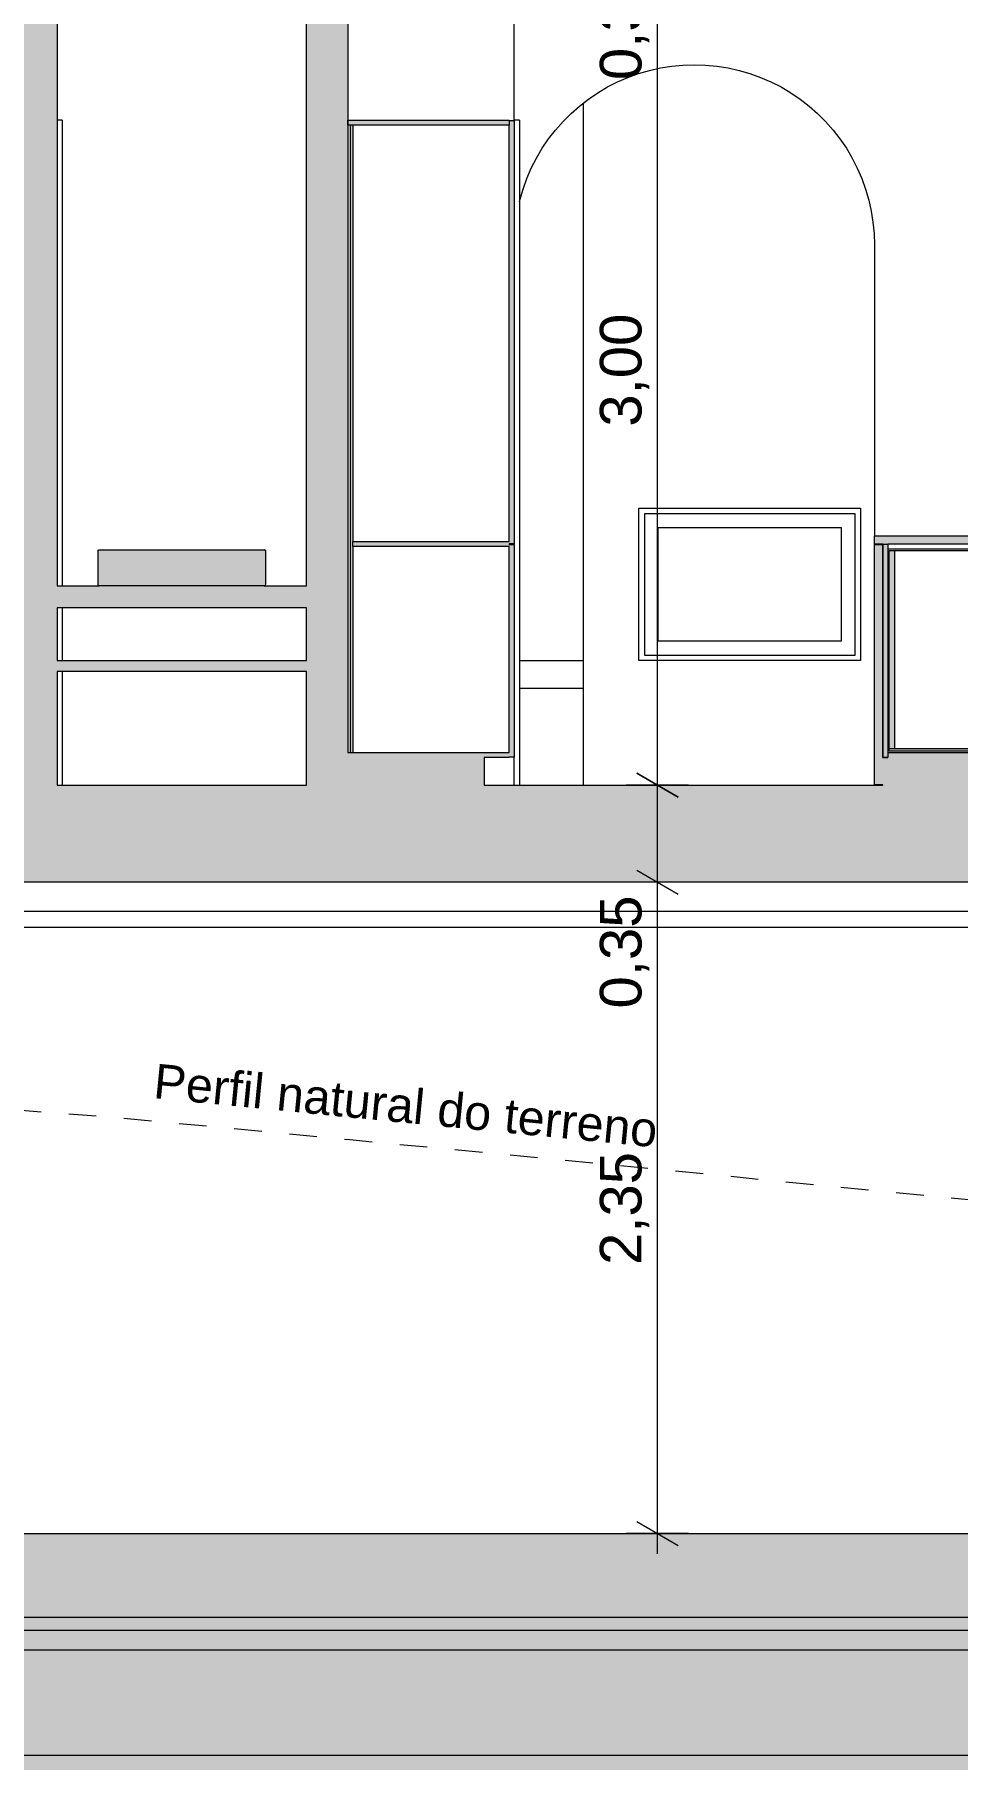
# Model space of a CAD drawing. Header units: metres. Extents: x -111189 to -108577, y -72951 to -72647.
# Drawn here: x -108883.23 to -108879.9, y -72945.48 to -72939.25 of the extents above; entities that cross this region are included whole.
import ezdxf

# ---------------------------------------------------------------- set-up
doc = ezdxf.new("R2010")
doc.units = ezdxf.units.M
doc.header["$MEASUREMENT"] = 0
doc.linetypes.add('Hidden Line', pattern=[0.13, 0.08, -0.05])
for name, color, linetype in [('00 - DESENHO 2D', 7, 'Continuous'), ('00 - TEXTO GERAL', 7, 'Continuous'), ('01 - TERRENO PROPOSTO', 7, 'Continuous'), ('02 - ESTRADAS', 7, 'Continuous'), ('03 - LAJES', 7, 'Continuous'), ('05 - PAREDES..35', 7, 'Continuous'), ('07 - MUROS', 7, 'Continuous'), ('08 - EQUIPAMENTO FIXO', 7, 'Continuous'), ('12 - COTAS GERAIS', 7, 'Continuous')]:
    doc.layers.add(name, color=color, linetype=linetype)
doc.styles.add('ESTILO_GERADO_7', font='')
doc.styles.get('ESTILO_GERADO_7').set_extended_font_data('Helvetica')
doc.dimstyles.new('ESTILO_GERADO__5', dxfattribs={"dimtxt": 0.15, "dimasz": 0.114, "dimexe": 0.18, "dimexo": 0.0625, "dimgap": 0, "dimtad": 1, "dimzin": 0, "dimdsep": 46, "dimtxsty": 'ESTILO_GERADO_7', "dimblk": 'ARROWHEAD_2', "dimblk1": 'ARROWHEAD_2', "dimblk2": 'ARROWHEAD_2', "dimcen": 0.09, "dimse1": 1, "dimse2": 1, "dimclrd": 7, "dimclre": 7, "dimclrt": 7, "dimadec": 0, "dimazin": 0, "dimtfac": 1, "dimtdec": 4, "dimtmove": 0, "dimatfit": 3, "dimfxl": 1, "dimtolj": 1, "dimtzin": 0, "dimarcsym": 0})

# ---------------------------------------------------------------- blocks, each defined once
blk = doc.blocks.new('Corte Elem_767_1', base_point=(-109050.7279, -72941.9624))
at = {"layer": '03 - LAJES', "linetype": 'Continuous', "lineweight": 13}
blk.add_hatch(color=251, dxfattribs=at).paths.add_polyline_path([(-108876.3478, -72942.1124), (-108885.2478, -72942.1124), (-108885.2478, -72942.3124), (-108876.3478, -72942.3124)])
at = {"layer": '03 - LAJES', "color": 7, "linetype": 'Continuous', "lineweight": 20}
blk.add_line((-108879.5478, -72942.3124), (-108884.0978, -72942.3124), dxfattribs=at)
blk = doc.blocks.new('Corte Elem_771_1', base_point=(-109050.7279, -72941.9624))
at = {"layer": '03 - LAJES', "linetype": 'Continuous', "lineweight": 13}
blk.add_hatch(color=251, dxfattribs=at).paths.add_polyline_path([(-108876.5978, -72942.1124), (-108876.5978, -72941.9624), (-108882.0978, -72941.9624), (-108882.0978, -72942.1124)])
at = {"layer": '03 - LAJES', "color": 7, "linetype": 'Continuous', "lineweight": 20}
blk.add_line((-108881.6058, -72941.9624), (-108880.1678, -72941.9624), dxfattribs=at)
blk = doc.blocks.new('Corte Elem_774_1', base_point=(-109050.7279, -72941.9624))
at = {"layer": '03 - LAJES', "linetype": 'Continuous', "lineweight": 13}
blk.add_hatch(color=251, dxfattribs=at).paths.add_polyline_path([(-108886.4978, -72945.0124), (-108876.3478, -72945.0124), (-108876.3478, -72944.8124), (-108886.4978, -72944.8124)])
at = {"layer": '03 - LAJES', "color": 7, "linetype": 'Continuous', "lineweight": 20}
blk.add_line((-108876.3478, -72945.0124), (-108886.4978, -72945.0124), dxfattribs=at)
blk = doc.blocks.new('Corte Elem_778_1', base_point=(-109050.7279, -72941.9624))
at = {"layer": '03 - LAJES', "linetype": 'Continuous', "lineweight": 13}
blk.add_hatch(color=251, dxfattribs=at).paths.add_polyline_path([(-108884.0978, -72944.8124), (-108879.5478, -72944.8124), (-108879.5478, -72944.6624), (-108884.0978, -72944.6624)])
at = {"layer": '03 - LAJES', "color": 7, "linetype": 'Continuous', "lineweight": 20}
blk.add_line((-108884.0978, -72944.6624), (-108879.5478, -72944.6624), dxfattribs=at)
blk = doc.blocks.new('Corte Elem_779_1', base_point=(-109050.7279, -72941.9624))
at = {"layer": '07 - MUROS', "color": 251, "linetype": 'Continuous', "lineweight": 13}
blk.add_line((-108886.2459, -72945.4624), (-108874.7355, -72945.4624), dxfattribs=at)
blk = doc.blocks.new('Corte Elem_792_1', base_point=(-109050.7279, -72941.9624))
at = {"layer": '05 - PAREDES..35', "linetype": 'Continuous', "lineweight": 13}
blk.add_hatch(color=251, dxfattribs=at).paths.add_polyline_path([(-108882.2478, -72938.9624), (-108882.2478, -72942.1124), (-108882.0978, -72942.1124), (-108882.0978, -72938.9624)])
at = {"layer": '05 - PAREDES..35', "color": 7, "linetype": 'Continuous', "lineweight": 20}
for p, q in [((-108882.2478, -72941.2424), (-108882.2478, -72938.9624)), ((-108882.0978, -72938.9624), (-108882.0978, -72941.8444)), ((-108882.2478, -72941.5124), (-108882.2478, -72941.3224)), ((-108882.2478, -72941.9624), (-108882.2478, -72941.5524))]:
    blk.add_line(p, q, dxfattribs=at)
blk = doc.blocks.new('Corte Elem_793_1', base_point=(-109050.7279, -72941.9624))
at = {"layer": '05 - PAREDES..35', "color": 7, "linetype": 'Continuous', "lineweight": 13}
for p, q in [((-108881.4978, -72939.5634), (-108881.4978, -72938.9624)), ((-108881.4978, -72941.0934), (-108881.4978, -72941.0914)), ((-108881.4978, -72941.9624), (-108881.4978, -72941.8614))]:
    blk.add_line(p, q, dxfattribs=at)
blk = doc.blocks.new('Corte Elem_794_1', base_point=(-109050.7279, -72941.9624))
at = {"layer": '05 - PAREDES..35', "linetype": 'Continuous', "lineweight": 13}
blk.add_hatch(color=251, dxfattribs=at).paths.add_polyline_path([(-108883.1478, -72942.1124), (-108883.1478, -72938.9624), (-108883.2978, -72938.9624), (-108883.2978, -72942.1124)])
at = {"layer": '05 - PAREDES..35', "color": 7, "linetype": 'Continuous', "lineweight": 20}
for p, q in [((-108883.2978, -72941.9624), (-108883.2978, -72938.9624)), ((-108883.1478, -72938.9624), (-108883.1478, -72941.2424)), ((-108883.1478, -72941.3224), (-108883.1478, -72941.5124)), ((-108883.1478, -72941.5524), (-108883.1478, -72941.9624))]:
    blk.add_line(p, q, dxfattribs=at)
blk = doc.blocks.new('Corte Elem_799_1', base_point=(-109050.7279, -72941.9624))
at = {"layer": '03 - LAJES', "linetype": 'Continuous', "lineweight": 13}
blk.add_hatch(color=251, dxfattribs=at).paths.add_polyline_path([(-108883.1478, -72942.1124), (-108882.2478, -72942.1124), (-108882.2478, -72941.9624), (-108883.1478, -72941.9624)])
at = {"layer": '03 - LAJES', "color": 7, "linetype": 'Continuous', "lineweight": 20}
blk.add_line((-108883.1478, -72941.9624), (-108882.2478, -72941.9624), dxfattribs=at)
blk = doc.blocks.new('Corte Elem_812_1', base_point=(-109050.7279, -72941.9624))
at = {"layer": '08 - EQUIPAMENTO FIXO', "linetype": 'Continuous', "lineweight": 13}
blk.add_hatch(color=251, dxfattribs=at).paths.add_polyline_path([(-108882.9998, -72941.1164), (-108882.9998, -72941.2384), (-108882.9998, -72941.2385), (-108882.9997, -72941.2395), (-108882.9993, -72941.2404), (-108882.9987, -72941.2412), (-108882.9987, -72941.2412), (-108882.9979, -72941.2418), (-108882.9978, -72941.2419), (-108882.9969, -72941.2423), (-108882.9959, -72941.2424), (-108882.9958, -72941.2424), (-108882.3998, -72941.2424), (-108882.3984, -72941.2421), (-108882.3977, -72941.2418), (-108882.3976, -72941.2417), (-108882.3972, -72941.2413), (-108882.3965, -72941.2406), (-108882.3965, -72941.2406), (-108882.3961, -72941.2399), (-108882.3958, -72941.2384), (-108882.3958, -72941.1164), (-108882.3961, -72941.1149), (-108882.3965, -72941.1143), (-108882.3965, -72941.1142), (-108882.3972, -72941.1135), (-108882.3976, -72941.1131), (-108882.3977, -72941.1131), (-108882.3984, -72941.1127), (-108882.3998, -72941.1124), (-108882.9958, -72941.1124), (-108882.9973, -72941.1127), (-108882.998, -72941.1131), (-108882.998, -72941.1131), (-108882.9985, -72941.1135), (-108882.9991, -72941.1142), (-108882.9995, -72941.1149), (-108882.9995, -72941.1149)])
at = {"layer": '08 - EQUIPAMENTO FIXO', "color": 7, "linetype": 'Continuous', "lineweight": 20}
for p, q in [((-108882.9998, -72941.1163), (-108882.9995, -72941.1149)), ((-108882.9998, -72941.1164), (-108882.9998, -72941.1163)), ((-108882.9998, -72941.1454), (-108882.9998, -72941.1164)), ((-108882.9995, -72941.1149), (-108882.9991, -72941.1142)), ((-108882.9995, -72941.1149), (-108882.9995, -72941.1149)), ((-108882.9991, -72941.1142), (-108882.9985, -72941.1135)), ((-108882.9985, -72941.1135), (-108882.998, -72941.1131)), ((-108882.998, -72941.1131), (-108882.9973, -72941.1127)), ((-108882.998, -72941.1131), (-108882.998, -72941.1131)), ((-108882.9973, -72941.1127), (-108882.9972, -72941.1127)), ((-108882.9972, -72941.1127), (-108882.9958, -72941.1124)), ((-108882.9958, -72941.1124), (-108882.9955, -72941.1124)), ((-108882.9955, -72941.1124), (-108882.9954, -72941.1124)), ((-108882.9954, -72941.1124), (-108882.9953, -72941.1124)), ((-108882.9953, -72941.1124), (-108882.9952, -72941.1124)), ((-108882.9952, -72941.1124), (-108882.9951, -72941.1124)), ((-108882.9951, -72941.1124), (-108882.9949, -72941.1124)), ((-108882.9949, -72941.1124), (-108882.9948, -72941.1124)), ((-108882.9948, -72941.1124), (-108882.8548, -72941.1124)), ((-108882.8548, -72941.1124), (-108882.8463, -72941.1124)), ((-108882.8463, -72941.1124), (-108882.7063, -72941.1124)), ((-108882.7063, -72941.1124), (-108882.6978, -72941.1124)), ((-108882.6978, -72941.1124), (-108882.6893, -72941.1124)), ((-108882.6893, -72941.1124), (-108882.5493, -72941.1124)), ((-108882.5493, -72941.1124), (-108882.5409, -72941.1124)), ((-108882.5409, -72941.1124), (-108882.4009, -72941.1124)), ((-108882.4009, -72941.1124), (-108882.4007, -72941.1124)), ((-108882.4007, -72941.1124), (-108882.4006, -72941.1124)), ((-108882.4006, -72941.1124), (-108882.4004, -72941.1124)), ((-108882.4004, -72941.1124), (-108882.4003, -72941.1124)), ((-108882.4003, -72941.1124), (-108882.4002, -72941.1124)), ((-108882.4002, -72941.1124), (-108882.4001, -72941.1124)), ((-108882.4001, -72941.1124), (-108882.3998, -72941.1124)), ((-108882.3998, -72941.1124), (-108882.3984, -72941.1127)), ((-108882.3998, -72941.1124), (-108882.3998, -72941.1124)), ((-108882.3984, -72941.1127), (-108882.3977, -72941.1131)), ((-108882.3977, -72941.1131), (-108882.3976, -72941.1131)), ((-108882.3976, -72941.1131), (-108882.3972, -72941.1135)), ((-108882.3972, -72941.1135), (-108882.3965, -72941.1142)), ((-108882.3965, -72941.1142), (-108882.3965, -72941.1143)), ((-108882.3965, -72941.1143), (-108882.3961, -72941.1149)), ((-108882.3961, -72941.1149), (-108882.3961, -72941.115)), ((-108882.3961, -72941.115), (-108882.3958, -72941.1164)), ((-108882.3958, -72941.1164), (-108882.3958, -72941.1454)), ((-108882.9998, -72941.1462), (-108882.9998, -72941.1454)), ((-108882.9998, -72941.1759), (-108882.9998, -72941.1462)), ((-108882.9998, -72941.1774), (-108882.9998, -72941.1759)), ((-108882.9998, -72941.1789), (-108882.9998, -72941.1774)), ((-108882.9998, -72941.2087), (-108882.9998, -72941.1789)), ((-108882.3958, -72941.1454), (-108882.3958, -72941.1462)), ((-108882.3958, -72941.1462), (-108882.3958, -72941.1759)), ((-108882.3958, -72941.1759), (-108882.3958, -72941.1774)), ((-108882.3958, -72941.1774), (-108882.3958, -72941.1789)), ((-108882.3958, -72941.1789), (-108882.3958, -72941.1804)), ((-108882.3958, -72941.1804), (-108882.3958, -72941.2384)), ((-108882.9998, -72941.2384), (-108882.9998, -72941.2087)), ((-108882.9998, -72941.2385), (-108882.9998, -72941.2384)), ((-108882.9997, -72941.2395), (-108882.9998, -72941.2385)), ((-108882.9993, -72941.2404), (-108882.9997, -72941.2395)), ((-108882.9987, -72941.2412), (-108882.9993, -72941.2404)), ((-108882.9987, -72941.2412), (-108882.9987, -72941.2412)), ((-108882.9979, -72941.2418), (-108882.9987, -72941.2412)), ((-108882.9978, -72941.2419), (-108882.9979, -72941.2418)), ((-108882.9969, -72941.2423), (-108882.9978, -72941.2419)), ((-108882.9959, -72941.2424), (-108882.9969, -72941.2423)), ((-108882.9958, -72941.2424), (-108882.9959, -72941.2424)), ((-108882.8542, -72941.2424), (-108882.9958, -72941.2424)), ((-108882.8505, -72941.2424), (-108882.8542, -72941.2424)), ((-108882.7052, -72941.2424), (-108882.8505, -72941.2424)), ((-108882.6978, -72941.2424), (-108882.7052, -72941.2424)), ((-108882.6904, -72941.2424), (-108882.6978, -72941.2424)), ((-108882.5451, -72941.2424), (-108882.6904, -72941.2424)), ((-108882.5414, -72941.2424), (-108882.5451, -72941.2424)), ((-108882.3998, -72941.2424), (-108882.5414, -72941.2424)), ((-108882.3984, -72941.2421), (-108882.3998, -72941.2424)), ((-108882.3998, -72941.2424), (-108882.3998, -72941.2424)), ((-108882.3977, -72941.2418), (-108882.3984, -72941.2421)), ((-108882.3976, -72941.2417), (-108882.3977, -72941.2418)), ((-108882.3972, -72941.2413), (-108882.3976, -72941.2417)), ((-108882.3965, -72941.2406), (-108882.3972, -72941.2413)), ((-108882.3961, -72941.2399), (-108882.3965, -72941.2406)), ((-108882.3965, -72941.2406), (-108882.3965, -72941.2406)), ((-108882.3958, -72941.2384), (-108882.3961, -72941.2398)), ((-108882.3961, -72941.2398), (-108882.3961, -72941.2399))]:
    blk.add_line(p, q, dxfattribs=at)
at = {"layer": '08 - EQUIPAMENTO FIXO', "color": 7, "linetype": 'Continuous', "lineweight": 13}
for p, q in [((-108882.9991, -72941.1142), (-108882.9987, -72941.1136)), ((-108882.998, -72941.1131), (-108882.9987, -72941.1136)), ((-108882.3998, -72941.1124), (-108882.3988, -72941.1126)), ((-108882.3984, -72941.1127), (-108882.3988, -72941.1126)), ((-108882.3978, -72941.113), (-108882.3984, -72941.1127)), ((-108882.3978, -72941.113), (-108882.3977, -72941.113)), ((-108882.3976, -72941.1131), (-108882.397, -72941.1136)), ((-108882.3965, -72941.1142), (-108882.397, -72941.1136)), ((-108882.3964, -72941.1144), (-108882.3964, -72941.1143)), ((-108882.3964, -72941.1144), (-108882.3961, -72941.1149)), ((-108882.396, -72941.1154), (-108882.3961, -72941.115)), ((-108882.396, -72941.1154), (-108882.3958, -72941.1164)), ((-108882.9995, -72941.2399), (-108882.9997, -72941.2395)), ((-108882.9995, -72941.2399), (-108882.9993, -72941.2404)), ((-108882.9978, -72941.2419), (-108882.9973, -72941.2421)), ((-108882.9973, -72941.2421), (-108882.9969, -72941.2423)), ((-108882.3976, -72941.2417), (-108882.397, -72941.2412)), ((-108882.3965, -72941.2406), (-108882.397, -72941.2412))]:
    blk.add_line(p, q, dxfattribs=at)
blk = doc.blocks.new('Corte Elem_813_1', base_point=(-109050.7279, -72941.9624))
at = {"layer": '08 - EQUIPAMENTO FIXO', "linetype": 'Continuous', "lineweight": 13}
blk.add_hatch(color=251, dxfattribs=at).paths.add_polyline_path([(-108883.1478, -72941.3224), (-108882.2478, -72941.3224), (-108882.2478, -72941.2424), (-108883.1478, -72941.2424)])
at = {"layer": '08 - EQUIPAMENTO FIXO', "color": 7, "linetype": 'Continuous', "lineweight": 20}
for p, q in [((-108883.1478, -72941.2424), (-108882.9958, -72941.2424)), ((-108882.3998, -72941.2424), (-108882.2478, -72941.2424)), ((-108882.2478, -72941.3224), (-108883.1478, -72941.3224))]:
    blk.add_line(p, q, dxfattribs=at)
blk = doc.blocks.new('Corte Elem_814_1', base_point=(-109050.7279, -72941.9624))
at = {"layer": '08 - EQUIPAMENTO FIXO', "linetype": 'Continuous', "lineweight": 13}
for points in [[(-108881.5158, -72939.5804), (-108881.5158, -72939.5624), (-108882.0978, -72939.5624), (-108882.0978, -72939.5804)], [(-108881.5158, -72941.0914), (-108881.4978, -72941.0914), (-108881.4978, -72939.5634), (-108881.5158, -72939.5634)], [(-108882.0888, -72941.8444), (-108882.0798, -72941.8444), (-108882.0798, -72939.5804), (-108882.0888, -72939.5804)], [(-108881.5158, -72941.1014), (-108881.5158, -72941.0834), (-108882.0798, -72941.0834), (-108882.0798, -72941.1014)], [(-108881.5158, -72941.8614), (-108881.4978, -72941.8614), (-108881.4978, -72941.0934), (-108881.5158, -72941.0934)], [(-108881.5158, -72941.8624), (-108881.5158, -72941.8444), (-108882.0978, -72941.8444), (-108882.0978, -72941.8624)], [(-108881.6058, -72941.9624), (-108881.6058, -72941.8624), (-108882.0978, -72941.8624), (-108882.0978, -72941.9624)]]:
    blk.add_hatch(color=251, dxfattribs=at).paths.add_polyline_path(points)
at = {"layer": '08 - EQUIPAMENTO FIXO', "color": 7, "linetype": 'Continuous', "lineweight": 20}
for p, q in [((-108882.0978, -72939.5804), (-108882.0978, -72939.5624)), ((-108882.0978, -72939.5624), (-108881.5158, -72939.5624)), ((-108881.5158, -72939.5624), (-108881.5158, -72939.5634)), ((-108881.5158, -72939.5634), (-108881.5158, -72939.5804)), ((-108881.5158, -72939.5634), (-108881.4978, -72939.5634)), ((-108881.4978, -72939.5634), (-108881.4978, -72941.0914)), ((-108882.0888, -72939.5804), (-108882.0978, -72939.5804)), ((-108882.0798, -72939.5804), (-108882.0888, -72939.5804)), ((-108882.0888, -72941.8444), (-108882.0888, -72939.5804)), ((-108881.5158, -72939.5804), (-108882.0798, -72939.5804)), ((-108882.0798, -72939.5804), (-108882.0798, -72941.0834)), ((-108881.5158, -72941.0834), (-108881.5158, -72939.5804)), ((-108882.0798, -72941.1014), (-108882.0798, -72941.0834)), ((-108882.0798, -72941.0834), (-108881.5158, -72941.0834)), ((-108881.5158, -72941.1014), (-108882.0798, -72941.1014)), ((-108882.0798, -72941.1014), (-108882.0798, -72941.8444)), ((-108881.5158, -72941.0914), (-108881.5158, -72941.0934)), ((-108881.4978, -72941.0914), (-108881.5158, -72941.0914)), ((-108881.5158, -72941.0934), (-108881.4978, -72941.0934)), ((-108881.5158, -72941.8444), (-108881.5158, -72941.1014)), ((-108881.4978, -72941.0934), (-108881.4978, -72941.8614)), ((-108882.0978, -72941.8444), (-108882.0888, -72941.8444)), ((-108882.0888, -72941.8444), (-108882.0798, -72941.8444)), ((-108882.0798, -72941.8444), (-108881.5158, -72941.8444)), ((-108881.6058, -72941.8624), (-108881.6058, -72941.9624)), ((-108881.5158, -72941.8624), (-108881.6058, -72941.8624)), ((-108881.5158, -72941.8614), (-108881.5158, -72941.8624)), ((-108881.4978, -72941.8614), (-108881.5158, -72941.8614))]:
    blk.add_line(p, q, dxfattribs=at)
blk = doc.blocks.new('Corte Elem_815_1', base_point=(-109050.7279, -72941.9624))
at = {"color": 7, "linetype": 'Continuous', "lineweight": 13}
for p, q in [((-108880.1978, -72941.0934), (-108880.1978, -72941.0924)), ((-108880.1978, -72941.9624), (-108880.1978, -72941.9614))]:
    blk.add_line(p, q, dxfattribs=at)
blk = doc.blocks.new('Corte Elem_817_1', base_point=(-109050.7279, -72941.9624))
at = {"layer": '08 - EQUIPAMENTO FIXO', "linetype": 'Continuous', "lineweight": 13}
for points in [[(-108879.5978, -72941.0924), (-108879.5978, -72941.0624), (-108880.1978, -72941.0624), (-108880.1978, -72941.0924)], [(-108880.1678, -72941.9614), (-108880.1678, -72941.0934), (-108880.1978, -72941.0934), (-108880.1978, -72941.9614)], [(-108880.1678, -72941.8624), (-108880.1498, -72941.8624), (-108880.1498, -72941.0924), (-108880.1678, -72941.0924)], [(-108880.1248, -72941.8294), (-108880.1248, -72941.1154), (-108880.1448, -72941.1154), (-108880.1448, -72941.8294)], [(-108879.6208, -72941.8294), (-108879.6208, -72941.1154), (-108879.6408, -72941.1154), (-108879.6408, -72941.8294)], [(-108879.5978, -72941.8624), (-108879.5978, -72941.0924), (-108879.6158, -72941.0924), (-108879.6158, -72941.8624)], [(-108879.5978, -72941.9624), (-108879.5978, -72941.8624), (-108880.1678, -72941.8624), (-108880.1678, -72941.9624)], [(-108879.6158, -72941.8624), (-108879.6158, -72941.8444), (-108880.1498, -72941.8444), (-108880.1498, -72941.8624)], [(-108879.6208, -72941.8394), (-108879.6208, -72941.8294), (-108880.1448, -72941.8294), (-108880.1448, -72941.8394)]]:
    blk.add_hatch(color=251, dxfattribs=at).paths.add_polyline_path(points)
at = {"layer": '08 - EQUIPAMENTO FIXO', "color": 7, "linetype": 'Continuous', "lineweight": 20}
for p, q in [((-108880.1978, -72941.0924), (-108880.1978, -72941.0624)), ((-108880.1978, -72941.0624), (-108879.5978, -72941.0624)), ((-108880.1678, -72941.0924), (-108880.1978, -72941.0924)), ((-108880.1978, -72941.0934), (-108880.1678, -72941.0934)), ((-108880.1978, -72941.9614), (-108880.1978, -72941.0934)), ((-108880.1678, -72941.0934), (-108880.1678, -72941.0924)), ((-108880.1678, -72941.0924), (-108880.1498, -72941.0924)), ((-108880.1678, -72941.0934), (-108880.1678, -72941.8624)), ((-108880.1678, -72941.8624), (-108880.1678, -72941.0934)), ((-108879.6158, -72941.0924), (-108880.1498, -72941.0924)), ((-108880.1498, -72941.0924), (-108880.1498, -72941.8444)), ((-108880.1448, -72941.1154), (-108880.1248, -72941.1154)), ((-108880.1448, -72941.8294), (-108880.1448, -72941.1154)), ((-108880.1248, -72941.1154), (-108880.1248, -72941.8294)), ((-108879.6408, -72941.1154), (-108879.6208, -72941.1154)), ((-108879.6408, -72941.8294), (-108879.6408, -72941.1154)), ((-108879.6208, -72941.1154), (-108879.6208, -72941.8294)), ((-108879.6158, -72941.8444), (-108879.6158, -72941.0924)), ((-108879.6158, -72941.0924), (-108879.5978, -72941.0924)), ((-108880.1678, -72941.8624), (-108880.1498, -72941.8624)), ((-108880.1498, -72941.8624), (-108880.1678, -72941.8624)), ((-108880.1498, -72941.8444), (-108879.6158, -72941.8444)), ((-108880.1498, -72941.8444), (-108880.1498, -72941.8624)), ((-108880.1448, -72941.8294), (-108880.1248, -72941.8294)), ((-108880.1448, -72941.8394), (-108880.1448, -72941.8294)), ((-108879.6208, -72941.8394), (-108880.1448, -72941.8394)), ((-108880.1248, -72941.8294), (-108879.6408, -72941.8294)), ((-108879.6408, -72941.8294), (-108879.6208, -72941.8294)), ((-108879.6208, -72941.8294), (-108879.6208, -72941.8394)), ((-108879.6158, -72941.8624), (-108879.6158, -72941.8444)), ((-108879.6158, -72941.8624), (-108879.5978, -72941.8624)), ((-108879.5978, -72941.8624), (-108879.6158, -72941.8624)), ((-108880.1678, -72941.9614), (-108880.1978, -72941.9614)), ((-108880.1678, -72941.9624), (-108880.1678, -72941.9614))]:
    blk.add_line(p, q, dxfattribs=at)
at = {"layer": '08 - EQUIPAMENTO FIXO', "color": 7, "linetype": 'Continuous', "lineweight": 13}
for p, q in [((-108879.6158, -72941.1104), (-108880.1498, -72941.1104)), ((-108880.1248, -72941.1154), (-108879.6408, -72941.1154))]:
    blk.add_line(p, q, dxfattribs=at)
blk = doc.blocks.new('Corte Elem_821_1', base_point=(-109050.7279, -72941.9624))
at = {"layer": '05 - PAREDES..35', "color": 251, "linetype": 'Continuous', "lineweight": 13}
for p, q in [((-108881.0095, -72939.3828), (-108880.9696, -72939.3739)), ((-108880.9696, -72939.3739), (-108880.9293, -72939.3675)), ((-108880.9293, -72939.3675), (-108880.8886, -72939.3637)), ((-108880.8886, -72939.3637), (-108880.8478, -72939.3624)), ((-108880.8478, -72939.3624), (-108880.807, -72939.3637)), ((-108880.807, -72939.3637), (-108880.7664, -72939.3675)), ((-108880.7664, -72939.3675), (-108880.726, -72939.3739)), ((-108880.726, -72939.3739), (-108880.6862, -72939.3828)), ((-108881.1961, -72939.4636), (-108881.161, -72939.4428)), ((-108881.161, -72939.4428), (-108881.1246, -72939.4243)), ((-108881.1246, -72939.4243), (-108881.0871, -72939.4081)), ((-108881.0871, -72939.4081), (-108881.0487, -72939.3942)), ((-108881.0487, -72939.3942), (-108881.0095, -72939.3828)), ((-108880.6862, -72939.3828), (-108880.647, -72939.3942)), ((-108880.647, -72939.3942), (-108880.6085, -72939.4081)), ((-108880.6085, -72939.4081), (-108880.5711, -72939.4243)), ((-108880.5711, -72939.4243), (-108880.5347, -72939.4428)), ((-108880.5347, -72939.4428), (-108880.4995, -72939.4636)), ((-108881.2622, -72939.5116), (-108881.2299, -72939.4866)), ((-108881.2299, -72939.4866), (-108881.1961, -72939.4636)), ((-108880.4995, -72939.4636), (-108880.4658, -72939.4866)), ((-108880.4658, -72939.4866), (-108880.4335, -72939.5116)), ((-108881.3487, -72939.5981), (-108881.3217, -72939.5675)), ((-108881.3217, -72939.5675), (-108881.2928, -72939.5386)), ((-108881.2928, -72939.5386), (-108881.2622, -72939.5116)), ((-108880.4335, -72939.5116), (-108880.4029, -72939.5386)), ((-108880.4029, -72939.5386), (-108880.374, -72939.5675)), ((-108880.374, -72939.5675), (-108880.347, -72939.5981)), ((-108881.3737, -72939.6304), (-108881.3487, -72939.5981)), ((-108880.347, -72939.5981), (-108880.322, -72939.6304)), ((-108881.4174, -72939.6993), (-108881.3966, -72939.6641)), ((-108881.3966, -72939.6641), (-108881.3737, -72939.6304)), ((-108880.322, -72939.6304), (-108880.299, -72939.6641)), ((-108880.299, -72939.6641), (-108880.2782, -72939.6993)), ((-108881.4522, -72939.7731), (-108881.436, -72939.7357)), ((-108881.436, -72939.7357), (-108881.4174, -72939.6993)), ((-108880.2782, -72939.6993), (-108880.2597, -72939.7357)), ((-108880.2597, -72939.7357), (-108880.2435, -72939.7731)), ((-108881.4774, -72939.8508), (-108881.466, -72939.8116)), ((-108881.466, -72939.8116), (-108881.4522, -72939.7731)), ((-108880.2435, -72939.7731), (-108880.2296, -72939.8116)), ((-108880.2296, -72939.8116), (-108880.2182, -72939.8508)), ((-108881.4788, -72939.8571), (-108881.4774, -72939.8508)), ((-108880.2182, -72939.8508), (-108880.2093, -72939.8906)), ((-108880.2093, -72939.8906), (-108880.203, -72939.931)), ((-108880.203, -72939.931), (-108880.1991, -72939.9716)), ((-108880.1991, -72939.9716), (-108880.1978, -72940.0124))]:
    blk.add_line(p, q, dxfattribs=at)
blk = doc.blocks.new('Corte Elem_829_1', base_point=(-109050.7279, -72941.9624))
at = {"layer": '05 - PAREDES..35', "color": 251, "linetype": 'Continuous', "lineweight": 13}
for q in [(-108881.4978, -72939.5624), (-108881.4788, -72941.9624)]:
    blk.add_line((-108881.4788, -72939.5624), q, dxfattribs=at)
blk = doc.blocks.new('Corte Elem_830_1', base_point=(-109050.7279, -72941.9624))
at = {"layer": '05 - PAREDES..35', "color": 7, "linetype": 'Continuous', "lineweight": 13}
for p, q in [((-108883.3168, -72939.5624), (-108883.3168, -72941.9624)), ((-108883.3168, -72939.5624), (-108883.2978, -72939.5624)), ((-108883.1288, -72939.5624), (-108883.1478, -72939.5624)), ((-108883.1288, -72939.5624), (-108883.1288, -72941.2424)), ((-108883.1288, -72941.3224), (-108883.1288, -72941.5124)), ((-108883.1288, -72941.5524), (-108883.1288, -72941.9624))]:
    blk.add_line(p, q, dxfattribs=at)
blk = doc.blocks.new('Corte Elem_862_1', base_point=(-109050.7279, -72941.9624))
at = {"linetype": 'Continuous', "lineweight": 13}
for points in [[(-108883.8788, -72942.4184), (-108883.8788, -72942.4754), (-108883.8518, -72942.4754), (-108883.8518, -72942.4738), (-108883.8772, -72942.4738), (-108883.8772, -72942.42), (-108883.8518, -72942.42), (-108883.8518, -72942.4184)], [(-108879.802, -72942.4184), (-108879.829, -72942.4184), (-108879.829, -72942.42), (-108879.8036, -72942.42), (-108879.8036, -72942.4738), (-108879.829, -72942.4738), (-108879.829, -72942.4754), (-108879.802, -72942.4754)], [(-108883.8518, -72942.4754), (-108883.8788, -72942.4754), (-108883.8788, -72942.5324), (-108883.8518, -72942.5324), (-108883.8518, -72942.5308), (-108883.8772, -72942.5308), (-108883.8772, -72942.477), (-108883.8518, -72942.477)], [(-108879.829, -72942.4754), (-108879.829, -72942.477), (-108879.8036, -72942.477), (-108879.8036, -72942.5308), (-108879.829, -72942.5308), (-108879.829, -72942.5324), (-108879.802, -72942.5324), (-108879.802, -72942.4754)]]:
    blk.add_hatch(color=251, dxfattribs=at).paths.add_polyline_path(points)
at = {"color": 7, "linetype": 'Continuous', "lineweight": 13}
for p, q in [((-108883.8788, -72942.4184), (-108883.9204, -72942.4184)), ((-108883.9204, -72942.4184), (-108883.9204, -72942.4754)), ((-108879.829, -72942.4184), (-108883.8518, -72942.4184)), ((-108879.7604, -72942.4184), (-108879.802, -72942.4184)), ((-108879.7604, -72942.4184), (-108879.7604, -72942.4754)), ((-108883.8788, -72942.4754), (-108883.9204, -72942.4754)), ((-108879.829, -72942.4754), (-108883.8518, -72942.4754)), ((-108879.7604, -72942.4754), (-108879.802, -72942.4754))]:
    blk.add_line(p, q, dxfattribs=at)
at = {"color": 7, "linetype": 'Continuous', "lineweight": 20}
for p, q in [((-108883.8788, -72942.4184), (-108883.8518, -72942.4184)), ((-108883.8788, -72942.4754), (-108883.8788, -72942.4184)), ((-108883.8518, -72942.42), (-108883.8772, -72942.42)), ((-108883.8772, -72942.42), (-108883.8772, -72942.4738)), ((-108883.8518, -72942.4184), (-108883.8518, -72942.42)), ((-108879.829, -72942.4184), (-108879.802, -72942.4184)), ((-108879.829, -72942.42), (-108879.829, -72942.4184)), ((-108879.8036, -72942.42), (-108879.829, -72942.42)), ((-108879.8036, -72942.4738), (-108879.8036, -72942.42)), ((-108879.802, -72942.4184), (-108879.802, -72942.4754)), ((-108883.8788, -72942.5324), (-108883.8788, -72942.4754)), ((-108883.8788, -72942.4754), (-108883.8518, -72942.4754)), ((-108883.8772, -72942.4738), (-108883.8518, -72942.4738)), ((-108883.8772, -72942.477), (-108883.8772, -72942.5308)), ((-108883.8518, -72942.477), (-108883.8772, -72942.477)), ((-108883.8518, -72942.4738), (-108883.8518, -72942.4754)), ((-108883.8518, -72942.4754), (-108883.8518, -72942.477)), ((-108879.829, -72942.4738), (-108879.8036, -72942.4738)), ((-108879.829, -72942.4754), (-108879.829, -72942.4738)), ((-108879.802, -72942.4754), (-108879.829, -72942.4754)), ((-108879.829, -72942.477), (-108879.829, -72942.4754)), ((-108879.8036, -72942.477), (-108879.829, -72942.477)), ((-108879.8036, -72942.5308), (-108879.8036, -72942.477)), ((-108879.802, -72942.4754), (-108879.802, -72942.5324)), ((-108883.8518, -72942.5324), (-108883.8788, -72942.5324)), ((-108883.8772, -72942.5308), (-108883.8518, -72942.5308)), ((-108883.8518, -72942.5308), (-108883.8518, -72942.5324)), ((-108879.829, -72942.5324), (-108879.829, -72942.5308)), ((-108879.829, -72942.5308), (-108879.8036, -72942.5308)), ((-108879.802, -72942.5324), (-108879.829, -72942.5324))]:
    blk.add_line(p, q, dxfattribs=at)
blk = doc.blocks.new('Corte Elem_896_1', base_point=(-109050.7279, -72941.9624))
at = {"layer": '08 - EQUIPAMENTO FIXO', "color": 251, "linetype": 'Continuous', "lineweight": 13}
for p, q in [((-108881.2478, -72941.5124), (-108881.2478, -72939.5005)), ((-108881.0478, -72940.9624), (-108880.2478, -72940.9624)), ((-108881.0478, -72941.5124), (-108881.0478, -72940.9624)), ((-108880.2678, -72940.9824), (-108881.0278, -72940.9824)), ((-108881.0278, -72940.9824), (-108881.0278, -72941.4924)), ((-108880.2678, -72941.4924), (-108880.2678, -72940.9824)), ((-108880.2478, -72940.9624), (-108880.2478, -72941.5124)), ((-108880.9778, -72941.4424), (-108880.9778, -72941.0324)), ((-108880.9778, -72941.0324), (-108880.3178, -72941.0324)), ((-108880.3178, -72941.0324), (-108880.3178, -72941.4424)), ((-108881.0278, -72941.4924), (-108880.2678, -72941.4924)), ((-108880.3178, -72941.4424), (-108880.9778, -72941.4424)), ((-108880.2478, -72941.5124), (-108881.0478, -72941.5124)), ((-108881.2478, -72941.9624), (-108881.2478, -72941.6124))]:
    blk.add_line(p, q, dxfattribs=at)
blk = doc.blocks.new('Corte Elem_897_1', base_point=(-109050.7279, -72941.9624))
at = {"layer": '08 - EQUIPAMENTO FIXO', "color": 251, "linetype": 'Continuous', "lineweight": 13}
for p, q in [((-108881.4788, -72941.5124), (-108881.2478, -72941.5124)), ((-108881.2478, -72941.6124), (-108881.2478, -72941.5124)), ((-108881.4788, -72941.6124), (-108881.2478, -72941.6124))]:
    blk.add_line(p, q, dxfattribs=at)
blk = doc.blocks.new('Corte Elem_910_1', base_point=(-109050.7279, -72941.9624))
at = {"layer": '05 - PAREDES..35', "color": 251, "linetype": 'Continuous', "lineweight": 13}
blk.add_line((-108880.1978, -72940.0124), (-108880.1978, -72941.0624), dxfattribs=at)
blk = doc.blocks.new('Corte Elem_969_1', base_point=(-109050.7279, -72941.9624))
at = {"layer": '01 - TERRENO PROPOSTO', "color": 251, "linetype": 'Continuous', "lineweight": 13}
blk.add_line((-108886.4978, -72945.0824), (-108876.8489, -72945.0824), dxfattribs=at)
blk = doc.blocks.new('Corte Elem_999_1', base_point=(-109050.7279, -72941.9624))
at = {"layer": '08 - EQUIPAMENTO FIXO', "linetype": 'Continuous', "lineweight": 13}
blk.add_hatch(color=251, dxfattribs=at).paths.add_polyline_path([(-108883.1478, -72941.5524), (-108882.2478, -72941.5524), (-108882.2478, -72941.5124), (-108883.1478, -72941.5124)])
at = {"layer": '08 - EQUIPAMENTO FIXO', "color": 7, "linetype": 'Continuous', "lineweight": 20}
for p, q in [((-108883.1478, -72941.5124), (-108882.2478, -72941.5124)), ((-108882.2478, -72941.5524), (-108883.1478, -72941.5524))]:
    blk.add_line(p, q, dxfattribs=at)
blk = doc.blocks.new('*D1645', base_point=(-109050.7279, -72941.9624))
at = {"layer": '12 - COTAS GERAIS', "color": 7, "linetype": 'Continuous', "lineweight": 5, "transparency": 16777216}
for p, q in [((-108881.0557, -72942.2691), (-108880.9057, -72942.3557)), ((-108880.9807, -72944.6624), (-108880.9807, -72942.3124)), ((-108880.8682, -72944.6624), (-108881.0932, -72944.6624)), ((-108881.0557, -72944.6191), (-108880.9057, -72944.7057)), ((-108880.9807, -72944.7358), (-108880.9807, -72944.6624))]:
    blk.add_line(p, q, dxfattribs=at)
at = {"layer": '12 - COTAS GERAIS', "color": 7, "lineweight": 5, "transparency": 16777216, "char_height": 0.15, "attachment_point": 7, "rotation": 90, "style": 'ESTILO_GERADO_7'}
for s, insert in [('\\A1;{\\pql;\\fHelvetica|b0|i0|c0|p0;\\W1.000000;0,35}', (-108881.0107, -72942.7679)), ('\\A1;{\\pql;\\fHelvetica|b0|i0|c0|p0;\\W1.000000;2,35}', (-108881.0107, -72943.6935))]:
    blk.add_mtext(s, dxfattribs=dict(at, insert=insert))
blk = doc.blocks.new('ARROWHEAD_2')
at = {"color": 0, "linetype": 'Continuous', "lineweight": 0}
for p, q in [((-0.378, -0.655), (0.378, 0.655)), ((0, 0), (-1, 0))]:
    blk.add_line(p, q, dxfattribs=at)
blk = doc.blocks.new('*D1646', base_point=(-109050.7279, -72941.9624))
at = {"layer": '12 - COTAS GERAIS', "color": 7, "linetype": 'Continuous', "lineweight": 5, "transparency": 16777216}
for p, q in [((-108880.9057, -72942.0057), (-108881.0557, -72941.9191)), ((-108880.9807, -72941.9624), (-108880.9807, -72941.8891)), ((-108880.8682, -72941.9624), (-108881.0932, -72941.9624)), ((-108880.9807, -72942.3124), (-108880.9807, -72941.9624)), ((-108881.0557, -72942.2691), (-108880.9057, -72942.3557)), ((-108880.8682, -72942.3124), (-108881.0932, -72942.3124)), ((-108880.9807, -72944.6624), (-108880.9807, -72942.3124))]:
    blk.add_line(p, q, dxfattribs=at)
blk = doc.blocks.new('*D1650', base_point=(-109050.7279, -72941.9624))
at = {"layer": '12 - COTAS GERAIS', "color": 7, "linetype": 'Continuous', "lineweight": 5, "transparency": 16777216}
for p, q in [((-108881.0557, -72938.9191), (-108880.9057, -72939.0057)), ((-108880.8682, -72938.9624), (-108881.0932, -72938.9624)), ((-108880.9807, -72941.9624), (-108880.9807, -72938.9624)), ((-108881.0557, -72941.9191), (-108880.9057, -72942.0057)), ((-108880.8682, -72941.9624), (-108881.0932, -72941.9624)), ((-108880.9807, -72942.0358), (-108880.9807, -72941.9624))]:
    blk.add_line(p, q, dxfattribs=at)
at = {"layer": '12 - COTAS GERAIS', "color": 7, "lineweight": 5, "transparency": 16777216, "char_height": 0.15, "attachment_point": 7, "rotation": 90, "style": 'ESTILO_GERADO_7'}
for s, insert in [('\\A1;{\\pql;\\fHelvetica|b0|i0|c0|p0;\\W1.000000;0,35}', (-108881.0107, -72939.4179)), ('\\A1;{\\pql;\\fHelvetica|b0|i0|c0|p0;\\W1.000000;3,00}', (-108881.0107, -72940.6685))]:
    blk.add_mtext(s, dxfattribs=dict(at, insert=insert))

msp = doc.modelspace()

# ---------------------------------------------------------------- hatches: boundary and pattern name
at = {"layer": '00 - DESENHO 2D', "linetype": 'Continuous', "lineweight": 13}
msp.add_hatch(color=251, dxfattribs=at).paths.add_polyline_path([(-108891.4996, -72951.1348), (-108891.4996, -72941.1368), (-108891.2999, -72941.1368), (-108891.2999, -72942.6344), (-108891.1623, -72942.6344), (-108887.8314, -72942.8534), (-108887.6978, -72942.8622), (-108887.6978, -72943.186), (-108886.4978, -72943.186), (-108886.4978, -72944.9644), (-108876.3478, -72944.9644), (-108876.3478, -72943.7269), (-108875.4735, -72943.7739), (-108874.9892, -72943.7981), (-108874.5657, -72943.8073), (-108873.4542, -72943.8614), (-108872.2599, -72943.9152), (-108872.2599, -72942.7549), (-108872.056, -72942.7549), (-108872.0561, -72943.9244), (-108870.7821, -72943.9064), (-108870.7622, -72951.1348)])

# ---------------------------------------------------------------- linework, layer by layer
at = {"layer": '00 - DESENHO 2D', "color": 7, "linetype": 'Continuous', "lineweight": 13, "flags": 128}
msp.add_lwpolyline([(-108891.4996, -72951.1348), (-108891.4996, -72941.1368), (-108891.2999, -72941.1368), (-108891.2999, -72942.6344), (-108891.1623, -72942.6344), (-108887.8314, -72942.8534), (-108887.6978, -72942.8622), (-108887.6978, -72943.186), (-108886.4978, -72943.186), (-108886.4978, -72944.9644), (-108876.3478, -72944.9644), (-108876.3478, -72943.7269), (-108875.4735, -72943.7739), (-108874.9892, -72943.7981), (-108874.5657, -72943.8073), (-108873.4542, -72943.8614), (-108872.2599, -72943.9152), (-108872.2599, -72942.7549), (-108872.056, -72942.7549), (-108872.0561, -72943.9244), (-108870.7821, -72943.9064), (-108870.7622, -72951.1348)], close=True, dxfattribs=at)
at = {"layer": '02 - ESTRADAS', "color": 7, "linetype": 'Hidden Line', "lineweight": 20, "flags": 128}
msp.add_lwpolyline([(-108891.2894, -72942.6349), (-108891.1519, -72942.6349), (-108890.5778, -72942.6726), (-108889.1497, -72942.7665), (-108887.8752, -72942.8504), (-108887.2263, -72942.893), (-108886.2035, -72942.95), (-108884.6206, -72943.0441), (-108883.7478, -72943.0992), (-108882.9155, -72943.1626), (-108882.0913, -72943.2411), (-108881.3412, -72943.3124), (-108880.6822, -72943.3768), (-108879.4123, -72943.5013), (-108878.5826, -72943.5833), (-108878.0311, -72943.6367), (-108877.141, -72943.6904), (-108876.5646, -72943.7152), (-108876.3374, -72943.7274), (-108875.6789, -72943.7628), (-108874.9787, -72943.7987), (-108874.4996, -72943.8105), (-108873.8485, -72943.8422), (-108873.1921, -72943.8732), (-108872.5895, -72943.9004), (-108872.2495, -72943.9158), (-108872.0457, -72943.9249)], dxfattribs=at)

# ---------------------------------------------------------------- block references
at = {"lineweight": 0}
for name in ['Corte Elem_815_1', 'Corte Elem_862_1']:
    msp.add_blockref(name, (-109050.7279, -72941.9624), dxfattribs=at)
at = {"layer": '01 - TERRENO PROPOSTO', "lineweight": 0}
msp.add_blockref('Corte Elem_969_1', (-109050.7279, -72941.9624), dxfattribs=at)
at = {"layer": '03 - LAJES', "lineweight": 0}
for name in ['Corte Elem_771_1', 'Corte Elem_799_1', 'Corte Elem_767_1', 'Corte Elem_778_1', 'Corte Elem_774_1']:
    msp.add_blockref(name, (-109050.7279, -72941.9624), dxfattribs=at)
at = {"layer": '05 - PAREDES..35', "lineweight": 0}
for name in ['Corte Elem_794_1', 'Corte Elem_792_1', 'Corte Elem_793_1', 'Corte Elem_821_1', 'Corte Elem_830_1', 'Corte Elem_829_1', 'Corte Elem_910_1']:
    msp.add_blockref(name, (-109050.7279, -72941.9624), dxfattribs=at)
at = {"layer": '07 - MUROS', "lineweight": 0}
msp.add_blockref('Corte Elem_779_1', (-109050.7279, -72941.9624), dxfattribs=at)
at = {"layer": '08 - EQUIPAMENTO FIXO', "lineweight": 0}
for name in ['Corte Elem_896_1', 'Corte Elem_814_1', 'Corte Elem_812_1', 'Corte Elem_817_1', 'Corte Elem_813_1', 'Corte Elem_999_1', 'Corte Elem_897_1']:
    msp.add_blockref(name, (-109050.7279, -72941.9624), dxfattribs=at)

# ---------------------------------------------------------------- texts
at = {"layer": '00 - TEXTO GERAL', "color": 252, "linetype": 'Continuous', "lineweight": 9, "insert": (-108882.7911, -72942.9665), "char_height": 0.125, "attachment_point": 1, "rotation": 354.3983, "style": 'ESTILO_GERADO_7'}
msp.add_mtext('\\A1;{\\pql;\\fHelvetica|b0|i0|c0|p0;\\W1.000000;Perfil natural do terreno}', dxfattribs=at)

# ---------------------------------------------------------------- dimensions: what is measured, and where the dimension line sits
at = {"layer": '12 - COTAS GERAIS', "color": 7, "linetype": 'Continuous', "lineweight": 5}
for base, p1, p2, picture, middle in [((-108880.9807, -72938.9624), (-108893.3577, -72941.9624), (-108881.4228, -72938.9624), '*D1650', (-108881.0857, -72940.4743)), ((-108880.9807, -72941.9624), (-108881.4228, -72942.3124), (-108880.9807, -72941.9624), '*D1646', (-108881.0857, -72942.5737)), ((-108880.9807, -72942.3124), (-108893.3577, -72944.6624), (-108881.4228, -72942.3124), '*D1645', (-108881.0857, -72943.4993))]:
    dim = msp.add_linear_dim(base=base, p1=p1, p2=p2, angle=90, dimstyle='ESTILO_GERADO__5', dxfattribs=at)
    dim.commit()
    dim.dimension.update_dxf_attribs({"geometry": picture, "text_midpoint": middle, "dimtype": 160, "text_rotation": 90})

doc.saveas('drawing.dxf')
